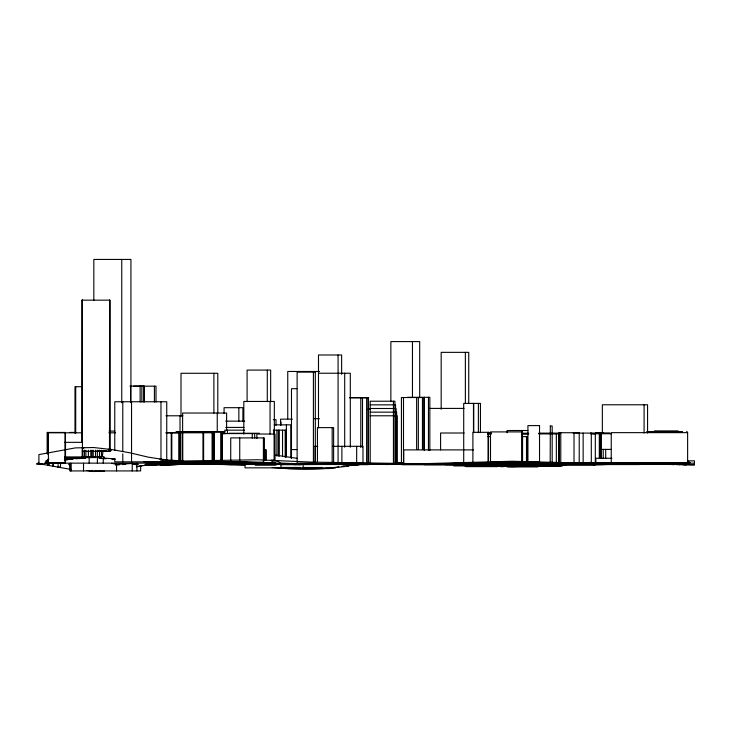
<?xml version="1.0" encoding="UTF-8"?>
<svg xmlns="http://www.w3.org/2000/svg" width="731" height="731" viewBox="0 0 731 731"><rect width="100%" height="100%" fill="white"/><g stroke="black" fill="none" stroke-linecap="round" stroke-linejoin="round"><path stroke-width="1.1" d="M60.664 463.025L60.298 467.548L60.052 466.762M49.251 463.015L49.087 465.528L48.922 465.071M58.151 464.56L57.977 467.136L57.804 466.515M53.025 466.241L53.226 463.765L52.742 466.186M48.383 462.869L47.88 465.309L47.378 464.806M83.444 448.633L83.827 447.719M48.886 459.05L45.45 461.307L47.643 461.215L45.103 463.171L48.191 462.833M645.61 463.253L646.359 462.906M656.73 463.171L658.028 462.604M355.038 464.697L348.468 465.848L340.226 463.865M659.609 462.997L659.106 463.134L661.116 463.226M664.479 462.961L662.067 463.216M137.638 466.542L142.061 465.519L141.101 465.592M643.262 463.838L639.196 464.203L660.248 464.03L634.334 464.212L620.4 463.536L670.61 463.655L659.992 463.089M662.798 463.82L657.388 464.395M666.105 463.81L660.714 464.413L676.239 464.441M136.039 464.815L138.296 464.286L131.671 463.5L116.905 464.404L111.742 463.299M162.419 460.53L163.771 460.42L159.897 459.132L178.611 462.138L211.241 461.727L184.587 462.22M48.319 462.942L45.934 463.253L47.533 463.006M136.386 466.753L148.165 464.797C162.803 465.437 177.569 465.154 192.079 463.034M47.396 463.089L44.893 463.518L47.497 463.226M351.684 464.953L353.822 464.614M190.023 463.152C175.888 465.364 146.593 465.492 169.007 464.578M357.888 464.715L351.182 465.309L359.99 464.587M64.62 460.219L67.828 459.772M69.975 459.47L73.182 459.022M338.828 466.817C316.788 470.353 294.365 469.448 272.215 467.52M342.044 466.36L344.182 466.067M64.365 459.799L76.453 458.191L65.105 458.666M683.887 464.624L665.749 463.107M89.776 470.773L92.599 470.426M101.243 471.075L98.091 471.449L95.88 470.855L93.559 471.568L86.898 470.444M104.396 471.093L102.294 471.34L99.124 470.508M688.94 462.248L687.478 462.184M330.257 468.169L348.468 466.15M145.935 464.825L148.165 464.587M657.379 464.395L642.348 463.947M106.223 450.78L97.177 450.753M401.776 463.481L388.289 464.523L374.062 464.286M402.132 463.838L386.726 464.496L362.475 463.591L403.101 464.386L493.535 464.496M150.568 464.368L156.215 463.838M119.254 464.852L115.461 465.017M122.461 464.587L125.677 464.322M150.412 464.231L154.917 463.856M38.907 464.148L43.458 463.774M452.087 464.523L398.751 463.82M108.407 449.163L108.371 449.912M359.031 464.56L350.295 465.19L345.169 463.883M457.725 464.523L446.303 464.605M39.172 463.847L36.55 463.92L41.704 463.829M503.22 466.734L497.327 466.296L491.387 464.697L506.099 464.761M530.569 463.82L514.944 464.569L559.014 463.82M164.685 464.541L145.889 464.514M45.66 463.07L44.673 463.089M535.119 465.903L512.358 466.689L477.078 465.263M561.289 464.459L597.711 463.82M688.794 462.266L687.341 462.303M75.33 458.73L85.573 458.3M458.511 463.408L459.845 463.335L458.757 463.363M458.173 463.381L512.358 462.129L548.771 462.75M537.395 466.314L545.363 466.003M39.264 463.244L37.647 463.262L39.026 463.271M177.935 464.24L178.894 464.112M288.014 464.532L282.486 463.938L348.468 463.399L369.219 464.121M544.44 466.022L538.007 466.241M565.849 465.263L561.289 465.364M253.73 463.82L239.211 464.359L227.56 463.81M552.197 463.82L556.127 463.883L515.766 464.487M253.246 463.829L177.752 463.911M283.098 464.55L253.876 462.951M506.208 464.761L516.908 464.56M633.777 464.048L611.354 463.655M330.257 463.472L281.554 463.582L312.055 463.966L348.468 463.29L421.312 464.322L494.147 462.668L573.68 463.07L494.147 462.75L441.487 464.075M441.57 464.075L439.441 464.13M442.072 464.057L494.147 462.431L571.021 463.125M552.91 464.103L563.738 463.829M552.179 463.829L515.766 464.322M552.837 464.103L545.445 464.267L565.84 463.829L553.33 463.929M687.789 462.074L688.812 462.038L687.387 462.001M64.556 457.798L95.816 457.569L95.578 456.994L83.8 456.573M167.472 462.166L173.475 462.147M424.026 463.783L422.107 463.838L426.347 464.185M687.378 462.522L689.954 462.431L687.588 462.367M639.826 463.993L652.344 463.829M257.422 462.577L184.587 462.476C227.094 460.813 269.556 463.591 312.055 463.911M312.055 464.075C262.356 463.874 212.675 461.681 162.958 462.668M594.495 463.902L601.174 463.82M606.812 463.71L614.515 463.655L607.68 463.82M694.45 463.171L639.826 463.673L597.163 463.143M603.404 464.578L593.161 464.697L607.141 464.541M184.587 462.495L239.211 462.257L276.885 463.518L275.633 463.481M437.979 464.021L439.514 463.947C496.55 461.124 553.623 463.719 610.687 462.65M512.358 464.733L527.362 464.55M518.699 464.669L530.569 464.55M530.569 462.495L566.982 463.098L591.251 462.632M658.028 462.75L660.696 462.723L578.084 463.089L658.028 463.015M665.256 462.76L690.064 462.668L639.826 462.897M670.912 462.696L676.239 462.65M579.217 463.079L579.217 432.725L558.868 432.725L558.868 463.079L603.404 463.116M670.546 464.267L543.042 463.82M166.376 462.75L253.849 462.951M611.372 462.714L580.323 462.979L591.324 462.367L591.288 433.099L573.095 433.099M424.967 463.774L431.235 464.112M301.903 464.55L293.844 464.642M304.16 464.541L348.468 464.258M443.397 464.13L494.147 464.459M585.193 463.993L548.771 463.829M512.358 464.697L471.066 464.56M686.235 463.865L677.089 463.746L686.363 464.761L667.028 463.637L680.004 464.669M507.451 464.715L473.661 464.56M81.918 300.158L109.897 300.158L109.897 451.292L82.283 451.292M319.566 371.467L287.749 371.467L287.749 418.89M318.488 373.239L350.304 373.239L350.304 447.217M130.027 386.114L144.427 386.114L144.427 401.968M133.481 386.169L156.005 386.169L156.005 402.023M82.457 386.726L74.991 386.726L74.991 433.163M296.859 388.691L291.477 388.691L291.477 458.428M407.432 397.298L429.846 397.298L429.846 450.488M349.61 397.682L368.488 397.682L368.488 463.317M349.838 397.765L368.013 397.765L368.013 464.532L299.189 464.523M370.215 404.855L395.535 404.855L395.535 464.34M370.215 408.501L396.01 408.501L396.01 464.34M429.271 408.41L464.03 408.41M368.049 409.141L370.297 409.141M370.215 412.147L396.622 412.147L396.622 464.34M165.928 415.784L182.878 415.784M370.215 415.784L397.152 415.784L397.152 464.34M314.449 418.708L319.438 418.708M292.418 419.155L280.567 419.155L280.567 424.848M273.394 419.695L276.007 419.695L276.007 425.387M225.724 421.138L244.739 421.138M274.226 424.839L290.819 424.839L290.819 457.844M550.187 426.018L552.179 426.018L552.179 462.44L550.187 462.44L550.324 426.018M225.724 427.416L243.971 427.416M244.529 430.157L224.819 430.157L224.81 433.867M273.266 430.157L285.867 430.157L285.867 457.286M527.91 430.513L507.104 430.513L507.104 432.789M654.446 430.897L678.167 430.897M109.166 431.098L114.849 431.098M183.655 431.619L224.81 431.619M660.084 431.582L682.617 431.582M686.601 431.518L687.122 431.518M176.162 431.802L184.367 431.802M646.898 431.71L658.393 431.71M647.072 431.902L652.81 431.902M177.258 432.131L222.169 432.131L222.169 461.362M647.099 432.259L660.778 432.259M175.321 432.377L214.421 432.377L214.421 460.475M69.673 432.423L75.613 432.423M166.476 432.706L179.323 432.706L179.323 463.052M47.305 432.807L82.411 432.807M108.873 432.807L115.617 432.807M165.736 432.825L212.666 432.761L212.666 460.859M595.381 432.779L603.148 432.779M464.185 433.008L440.592 433.008L440.592 449.867M487.568 432.907L491.223 432.926M596.688 432.953L609.892 432.953M228.958 433.255L259.432 433.255M487.659 433.309L491.049 433.309M521.916 433.218L528.659 433.218M538.756 433.218L559.772 433.282M590.52 433.181L595.683 433.309M539.286 433.474L559.727 433.392M590.776 433.392L595.902 433.474M521.843 433.611L528.668 433.611M538.665 433.593L559.873 433.629M591.05 433.492L605.387 433.492M521.751 433.702L528.559 433.702M538.656 433.748L559.9 433.748M590.474 433.666L611.372 433.739M522.729 433.83L528.23 433.83M590.886 433.794L595.856 433.794M487.741 434.15L491.278 434.15M487.805 436.626L490.501 436.626M64.529 442.346L82.457 442.346M314.513 446.312L317.802 446.312M332.632 446.312L362.987 446.312L362.987 464.523M600.078 449.401L611.217 449.401M291.477 449.592L296.859 449.592M264.101 449.876L266.349 449.876L266.349 459.963M473.469 449.894L403.74 449.894L403.74 464.459M64.529 456.912L101.463 456.912L101.463 450.186M611.911 458.264L595.856 458.264L595.856 463.719L671.515 463.673M264.412 462.184L230.722 462.184L230.722 437.906L264.412 437.906L264.412 459.982M47.442 462.787L65.278 462.787L65.278 432.441L47.296 432.441L47.296 453.796M396.549 462.988L402.224 462.988M47.305 463.152L212.666 463.107M159.641 463.216L203.62 463.216M573.095 463.445L591.288 463.445M674.037 464.587L654.912 463.098M637.012 463.618L641.188 463.618M171.538 463.728L177.24 463.728M146.127 463.829L171.511 463.829M177.724 464.021L231.361 464.605L241.212 464.167L221.986 463.765M221.986 463.929L254.69 463.929M357.368 463.829L363.005 463.829M385.1 463.856L387.266 463.856M392.328 463.847L429.974 463.847M549.283 463.929L633.859 463.902M637.012 463.829L649.302 463.829M317.437 464.048L363.316 463.993M407.432 464.066L429.846 464.066M441.168 463.984L619.349 464.084M309.213 464.231L341.633 464.24M385.274 464.167L400.679 464.222M463.71 464.103L480.441 464.103M553.193 464.094L564.268 464.094M565.968 464.139L638.656 464.231M161.167 464.34L221.932 464.331M256.855 464.386L274.107 464.386M318.488 464.286L400.542 464.349M423.852 464.304L401.438 464.304L401.438 397.536L423.852 397.536L423.852 449.592M491.561 464.368L501.183 464.368M536.956 464.295L549.063 464.276M552.545 464.359L559.772 464.359M629.848 464.322L642.403 464.322M644.139 464.349L670.711 464.349M237.045 464.441L266.349 464.441M539.579 464.477L564.204 464.477M628.669 464.432L670.894 464.459M280.567 464.678L301.19 464.678M351.721 464.578L369.1 464.578M424.117 464.651L447.473 464.651M448.204 464.605L470.883 464.605M519.997 464.624L553.623 464.624M595.838 464.56L639.451 464.56M401.776 464.724L442.62 464.806M460.895 464.788L523.04 464.706M443.845 464.916L461.617 464.916M483.666 464.889L499.977 464.889M502.124 464.971L545.609 464.971M453.275 465.053L479.691 465.026M480.029 465.154L506.766 465.09M508.127 465.017L529.244 465.017M255.21 465.218L276.007 465.218M523.999 465.208L559.772 465.208M562.249 465.291L594.933 465.291M495.234 465.419L520.929 465.419M453.75 465.921L489.222 465.921M526.055 466.076L562.331 466.076L562.331 463.829M497.966 466.332L523.323 466.332M536.545 466.277L559.809 466.277M465.163 466.515L493.589 466.515M466.268 466.561L497.181 466.561M507.104 466.935L537.751 466.935M299.929 467.438L280.96 467.438L280.96 465.163M322.325 467.493L303.155 467.493L303.155 465.208M306.499 467.849L245.031 467.849L245.031 464.477M322.435 467.849L335.511 467.849M287.749 468.58L329.772 468.58M687.624 460.841L694.45 460.85L694.45 464.898L676.239 464.614M585.193 463.207L566.717 462.942L570.564 463.134M683.138 463.061C684.929 463.874 681.767 463.527 685.998 463.774M684.737 463.765L686.482 463.783M637.35 464.139C632.489 464.075 641.882 463.856 637.688 464.121M685.925 463.783L686.756 463.792M685.742 463.783L676.376 463.701L684.691 463.829M685.934 463.774L687.624 463.801L686.336 463.783M685.267 463.856L686.957 463.783L673.379 463.079M494.147 464.212L441.999 463.92M662.396 463.591L672.091 463.692L611.637 463.81L602.18 463.152M407.651 463.829L437.522 463.975L437.01 463.893M686.254 463.774L684.426 463.746M548.771 462.842L566.982 463.098M348.468 463.399L384.89 464.112M683.065 464.541L694.45 464.742M384.89 463.883L421.312 464.249L359.414 463.335L352.287 462.458L351.145 462.485L354.562 463.262L312.055 463.838L280.823 463.29C277.853 460.155 264.083 458.118 275.633 463.098L239.211 461.882L162.958 462.431M209.623 463.829L244.903 465.455M148.165 461.672L169.693 461.955L166.376 461.544M372.536 464.24L369.968 464.13M494.147 466.095L497.537 466.204M271.119 463.847L273.376 463.947M606.62 463.82L512.358 461.243L421.312 463.737L312.055 462.129L257.422 459.753L184.587 460.978L166.376 459.954L148.165 457.131L129.954 452.827L111.742 449.538L93.541 447.518L75.33 447.893L38.907 454.609L38.907 464.459M678.962 463.71L676.486 463.079M99.224 458.319L106.059 458.739M179.844 462.23L181.818 462.357M176.701 462.367L166.951 462.403M146.703 461.727L163.918 462.339L143.916 461.617M145.103 464.614L156.224 464.98L145.213 464.834M645.491 463.993L673.781 464.56L662.944 463.591M111.742 459.086L114.959 459.406M115.032 458.94L104.707 458.145C105.1 456.153 99.791 455.687 101.682 457.944L98.849 457.761L98.466 456.857L102.377 456.345L102.952 451.584L110.189 451.045L111.404 450.278L110.609 449.41M146.364 464.596L148.165 464.797M496.285 466.725L486.627 464.578M275.633 455.139L297.051 458.337M71.044 469.439L39.977 463.874M132.375 464.011L135.116 464.514M664.808 463.089L672.602 463.673L668.545 463.079M68.504 464.258L69.856 464.925M647.565 433.044L647.565 404.782L602.344 404.782L602.344 433.044M644.084 404.782L644.084 433.044M605.697 449.401L605.697 458.364M603.221 449.401L603.221 458.364M601.037 433.702L601.037 458.428M600.818 433.702L600.818 458.428M599.758 433.702L599.758 458.428M599.301 433.492L599.301 458.227M595.308 433.492L595.308 463.847M583.146 433.099L583.146 463.445M574.018 432.725L574.018 463.079M560.778 432.725L560.778 463.079M560.686 463.829L560.686 466.076M559.041 433.593L559.041 463.938M556.337 433.593L556.337 463.938M527.115 463.938L527.115 436.626L522.574 436.626L522.574 463.938M526.494 436.626L526.494 463.938M521.751 431.911L521.751 462.257M488.098 432.313L488.098 462.668M480.441 432.633L480.441 403.402L463.71 403.402L463.71 464.459M478.385 403.402L478.385 432.633M473.743 403.402L473.743 432.633M473.469 403.402L473.469 432.633M468.735 403.567L468.735 352.351L441.177 352.351L441.177 409.259M465.364 352.351L465.364 403.567M428.457 397.298L428.457 450.488M424.327 397.298L424.327 450.488M422.454 397.536L422.454 449.592M419.685 397.189L419.685 341.596L390.866 341.596L390.866 401.721M418.333 397.536L418.333 449.592M416.633 397.536L416.633 449.592M412.458 341.596L412.458 397.189M403.494 397.536L403.494 464.304M394.932 464.34L394.932 401.218L370.215 401.218L370.215 463.226M393.442 401.218L393.442 464.34M366.624 397.765L366.624 464.532M362.494 397.765L362.494 447.564M360.794 397.765L360.794 447.564M356.673 446.312L356.673 464.523M344.694 373.239L344.694 447.217M341.889 446.312L341.889 464.523M341.633 374.327L341.633 354.983L318.488 354.983L318.488 427.873M338.078 354.983L338.078 464.523M333.619 464.048L333.619 427.626L317.437 427.626L317.437 462.906M332.176 427.626L332.176 464.048M315.116 446.312L315.116 464.523M313.407 372.134L313.407 463.18M286.397 424.839L286.397 456.711M285.191 430.157L285.191 457.286M282.541 430.157L282.541 456.162M280.96 421.915L280.96 425.323M279.297 430.157L279.297 456.162M278.383 430.157L278.383 456.162M276.903 430.157L276.903 456.162M275.02 461.014L275.02 434.04L256.855 434.04L256.855 438.536M274.335 434.05L274.335 401.456L243.816 401.456L243.816 434.05M274.107 434.04L274.107 461.014M273.86 430.157L273.86 434.68M270.653 401.694L270.653 370.078L247.096 370.078L247.096 401.694M270.059 401.456L270.059 434.05M267.299 370.078L267.299 401.694M265.28 449.876L265.28 459.963M263.398 437.906L263.398 462.184M254.69 438.079L254.69 433.584L221.986 433.584L221.986 460.557M252.259 433.584L252.259 438.079M242.902 421.339L242.902 407.688L224.07 407.688L224.07 413.371M239.741 437.906L239.741 462.184M238.854 407.688L238.854 421.339M227.405 430.157L227.405 433.547M226.61 429.974L226.61 413.033L182.613 413.033L182.613 432.231M223.512 431.619L223.512 433.867M220.725 432.131L220.725 461.362M217.792 413.116L217.792 373.285L181.005 373.285L181.005 416.533M217.244 413.033L217.244 431.107M213.891 373.285L213.891 413.116M213.726 432.377L213.726 460.475M212.091 432.761L212.091 460.859M203.62 432.862L203.62 460.969M202.962 432.862L202.962 460.969M182.768 432.798L182.768 463.152M182.202 432.798L182.202 463.152M180.502 432.779L180.502 463.134M180.246 432.779L180.246 463.134M180.027 415.784L180.027 432.715M178.994 432.706L178.994 463.052M171.812 432.807L171.812 463.152M171.246 432.807L171.246 463.152M160.975 401.758L160.975 461.846M154.415 386.169L154.415 402.023M143.733 386.114L143.733 401.968M141.86 386.114L141.86 401.968M140.635 466.561L140.635 470.928L70.021 470.928L70.021 464.368M140.133 386.114L140.133 401.968M136.916 463.28L136.916 470.928M132.238 463.28L132.238 470.928M131.543 401.758L131.543 461.846M130.931 402.827L130.931 259.432L93.833 259.432L93.833 300.404M130.557 386.681L130.557 402.534M122.781 401.758L122.781 451.639M122.781 453.905L122.781 461.846M121.748 259.432L121.748 402.827M116.54 464.368L116.54 470.928M114.767 450.506L114.767 401.758L166.75 401.758L166.75 461.846L114.767 461.846L114.767 458.447M109.732 300.158L109.732 451.292M109.568 300.158L109.504 451.292M103.254 457.533L103.254 463.152M99.526 450.186L99.526 456.912M97.351 450.186L97.351 456.912M97.397 457.533L97.397 463.152M95.514 450.186L95.514 456.912M93.23 450.186L93.23 456.912M91.96 450.186L91.96 456.912M90.836 450.186L90.836 456.912M89.164 457.533L89.164 463.152M88.387 450.186L88.387 456.912M85.902 450.186L85.902 456.912M84.476 450.186L84.476 456.912M83.526 463.28L83.526 470.928M82.859 450.186L82.859 456.912M82.448 300.158L82.448 456.912M82.329 300.158L82.329 442.2M82.329 447.884L82.283 456.912M82.018 300.158L81.918 442.2M75.704 386.726L75.704 433.163M71.181 463.28L71.181 470.928M70.213 463.28L70.213 470.928M65.525 442.346L65.525 456.912M65.233 432.441L65.233 462.787M48.392 432.441L48.392 462.787M47.926 432.441L47.926 452.672M47.926 459.415L47.926 462.787M47.789 432.441L47.789 453.796M47.789 459.415L47.789 462.787M47.515 432.807L47.515 453.037M47.515 459.781L47.515 463.152M47.442 432.441L47.442 453.796M38.551 462.924L38.551 462.924M401.959 462.796L396.266 462.869L401.959 462.805M315.317 372.134L297.124 372.134L297.124 463.18L315.317 463.18L315.317 372.134M539.533 425.606L527.928 425.606L527.928 462.019L539.533 462.019L539.533 425.606M522.418 431.911L490.501 431.911L490.501 462.257L522.418 462.257L522.418 431.911M488.491 432.313L472.893 432.313L472.893 462.668L488.491 462.668L488.491 432.313M687.624 432.651L611.244 432.651L611.244 462.997L687.624 462.997L687.624 432.651"/></g></svg>
